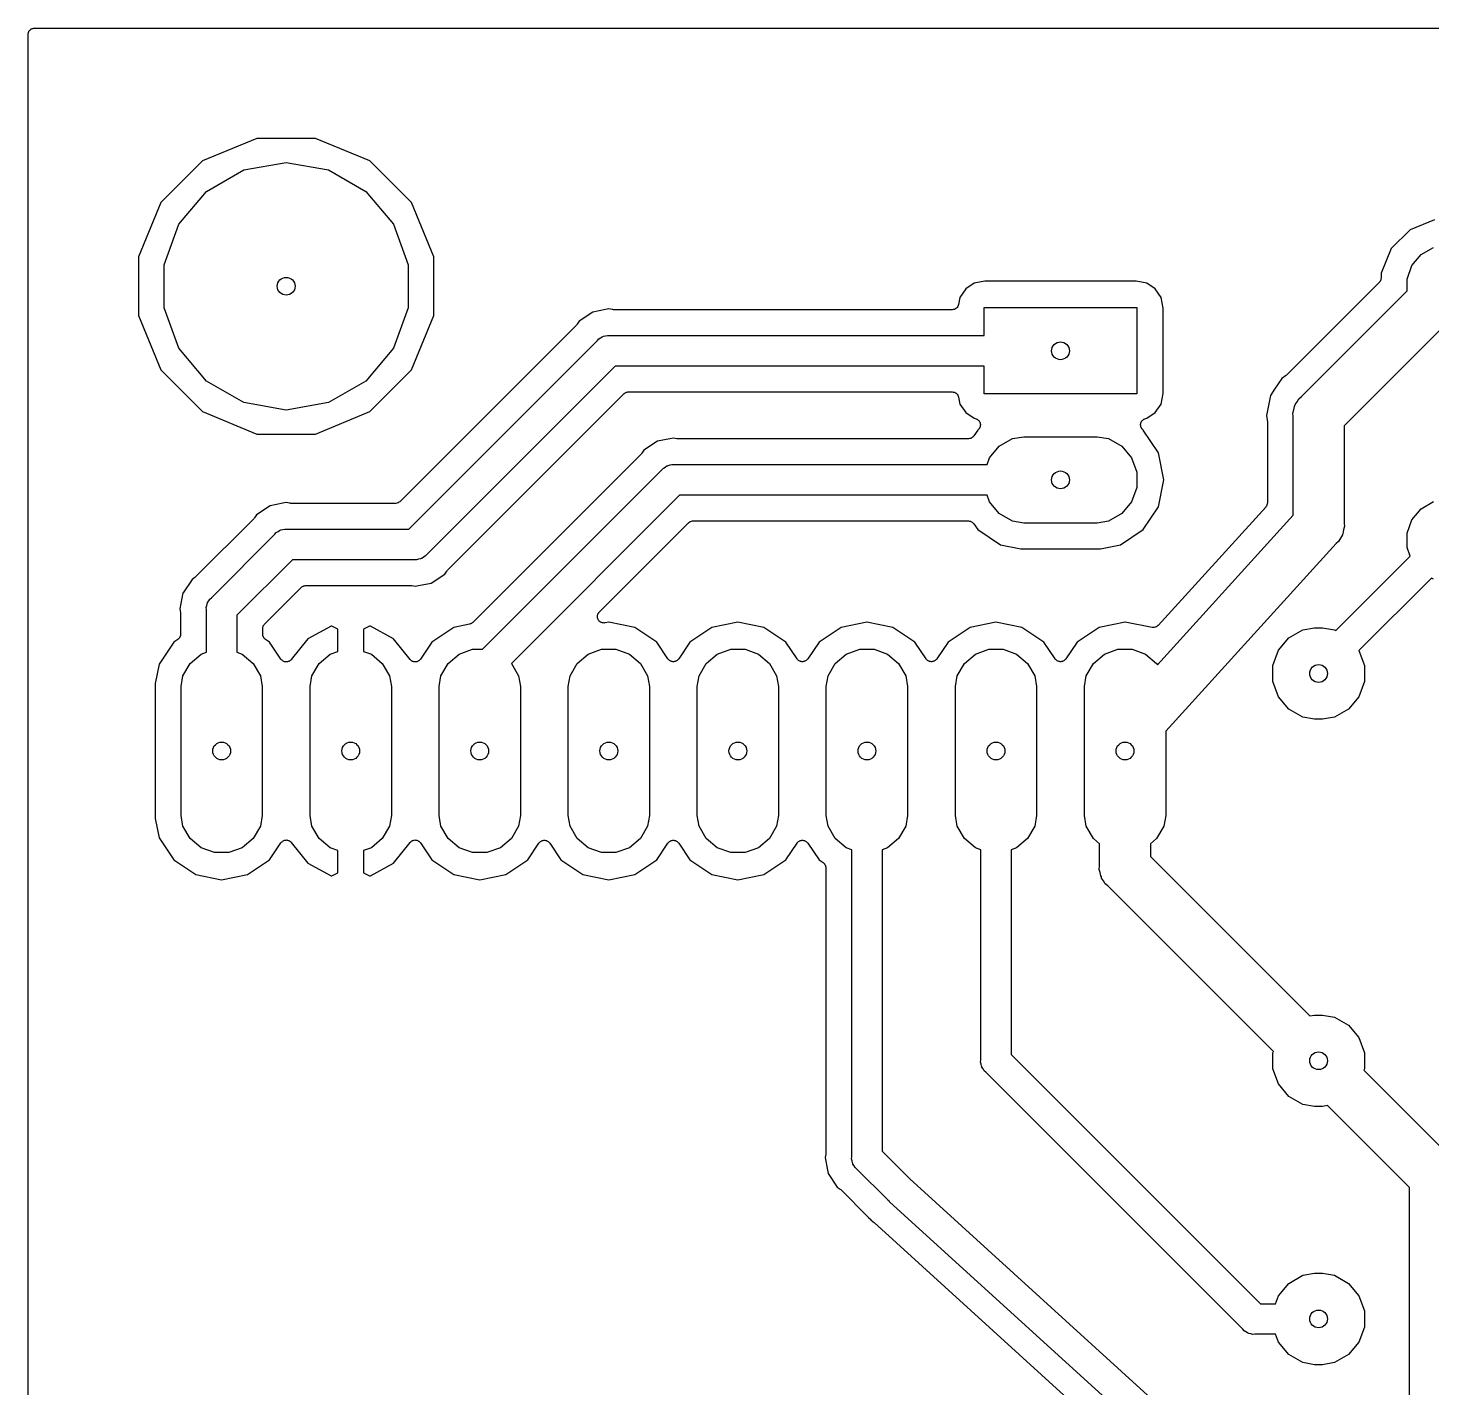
# Model space of a CAD drawing. Extents: x 99.1 to 195.6, y -78.7 to -33.
# Drawn here: x 99.06 to 126.69, y -59.78 to -33.02 of the extents above; entities that cross this region are included whole.
import ezdxf

# ---------------------------------------------------------------- set-up
doc = ezdxf.new("R2010")
doc.units = 0
doc.header["$MEASUREMENT"] = 0
doc.layers.add('BLACK', color=7, linetype='CONTINUOUS')

msp = doc.modelspace()

# ---------------------------------------------------------------- linework, layer by layer
at = {"layer": 'BLACK', "linetype": 'CONTINUOUS'}
for p, q in [((99.06, -33.147), (99.0619, -33.1361)), ((99.06, -78.613), (99.06, -33.147)), ((99.0619, -33.1249), (99.0657, -33.1145)), ((99.0619, -33.1361), (99.0619, -33.1249)), ((99.0657, -33.1145), (99.0677, -33.1036)), ((99.0677, -33.1036), (99.0732, -33.0939)), ((99.0732, -33.0939), (99.077, -33.0835)), ((99.077, -33.0835), (99.0842, -33.075)), ((99.0842, -33.075), (99.0897, -33.0654)), ((99.0897, -33.0654), (99.0982, -33.0582)), ((99.0982, -33.0582), (99.1054, -33.0497)), ((99.1054, -33.0497), (99.115, -33.0442)), ((99.115, -33.0442), (99.1235, -33.037)), ((99.1235, -33.037), (99.1339, -33.0332)), ((99.1339, -33.0332), (99.1436, -33.0277)), ((99.1436, -33.0277), (99.1545, -33.0257)), ((99.1545, -33.0257), (99.1649, -33.0219)), ((99.1649, -33.0219), (99.1761, -33.0219)), ((99.1761, -33.0219), (99.187, -33.02)), ((99.187, -33.02), (195.453, -33.02)), ((103.562, -35.192), (102.493, -35.6347)), ((104.718, -35.192), (103.562, -35.192)), ((105.787, -35.6347), (104.718, -35.192)), ((102.493, -35.6347), (101.675, -36.4528)), ((106.605, -36.4528), (105.787, -35.6347)), ((102.574, -36.2331), (103.306, -35.8099)), ((103.306, -35.8099), (104.14, -35.663)), ((104.14, -35.663), (104.974, -35.8099)), ((104.974, -35.8099), (105.706, -36.2331)), ((101.675, -36.4528), (101.232, -37.5216)), ((102.029, -36.8815), (102.574, -36.2331)), ((105.706, -36.2331), (106.251, -36.8815)), ((107.048, -37.5216), (106.605, -36.4528)), ((101.74, -37.6768), (102.029, -36.8815)), ((106.251, -36.8815), (106.54, -37.6768)), ((126.259, -36.9911), (125.891, -37.3591)), ((126.74, -36.792), (126.259, -36.9911)), ((101.232, -37.5216), (101.232, -38.6784)), ((107.048, -38.6784), (107.048, -37.5216)), ((125.891, -37.3591), (125.692, -37.8398)), ((126.296, -37.6938), (126.478, -37.4777)), ((126.478, -37.4777), (126.722, -37.3366)), ((101.74, -38.5232), (101.74, -37.6768)), ((106.54, -37.6768), (106.54, -38.5232)), ((125.692, -37.8398), (125.692, -37.9299)), ((126.2, -37.9589), (126.296, -37.6938)), ((117.682, -38.0415), (117.514, -38.1538)), ((117.893, -37.9996), (117.682, -38.0415)), ((120.867, -37.9996), (117.893, -37.9996)), ((121.078, -38.0415), (120.867, -37.9996)), ((121.246, -38.1538), (121.078, -38.0415)), ((125.655, -38.0197), (123.826, -39.8482)), ((125.658, -38.0151), (125.655, -38.0197)), ((125.662, -38.0115), (125.658, -38.0151)), ((125.671, -37.9971), (125.662, -38.0115)), ((125.68, -37.9835), (125.671, -37.9971)), ((125.682, -37.9781), (125.68, -37.9835)), ((125.684, -37.9733), (125.682, -37.9781)), ((125.687, -37.957), (125.684, -37.9733)), ((125.692, -37.9409), (125.687, -37.957)), ((125.692, -37.9299), (125.691, -37.9354)), ((125.691, -37.9354), (125.692, -37.9409)), ((126.2, -38.1929), (126.2, -37.9589)), ((117.401, -38.3218), (117.374, -38.4598)), ((117.514, -38.1538), (117.401, -38.3218)), ((121.359, -38.3218), (121.246, -38.1538)), ((121.4, -38.5325), (121.359, -38.3218)), ((124.122, -40.271), (126.2, -38.1929)), ((101.232, -38.6784), (101.675, -39.7472)), ((102.029, -39.3185), (101.74, -38.5232)), ((106.54, -38.5232), (106.251, -39.3185)), ((106.605, -39.7472), (107.048, -38.6784)), ((110.175, -38.6089), (109.907, -38.7875)), ((110.423, -38.5596), (110.175, -38.6089)), ((110.49, -38.5462), (110.423, -38.5596)), ((110.557, -38.5596), (110.49, -38.5462)), ((110.57, -38.5598), (110.557, -38.5596)), ((110.582, -38.562), (110.57, -38.5598)), ((117.249, -38.562), (110.582, -38.562)), ((117.27, -38.5584), (117.249, -38.562)), ((117.29, -38.5553), (117.27, -38.5584)), ((117.292, -38.5546), (117.29, -38.5553)), ((117.293, -38.5543), (117.292, -38.5546)), ((117.311, -38.544), (117.293, -38.5543)), ((117.329, -38.534), (117.311, -38.544)), ((117.33, -38.533), (117.329, -38.534)), ((117.331, -38.5323), (117.33, -38.533)), ((117.344, -38.5165), (117.331, -38.5323)), ((117.358, -38.5009), (117.344, -38.5165)), ((117.359, -38.4996), (117.358, -38.5009)), ((117.367, -38.4791), (117.359, -38.4985)), ((117.359, -38.4985), (117.359, -38.4996)), ((117.374, -38.4598), (117.367, -38.4791)), ((117.88, -39.07), (117.88, -38.52)), ((117.88, -38.52), (120.88, -38.52)), ((120.88, -38.52), (120.88, -40.22)), ((121.4, -40.2075), (121.4, -38.5325)), ((109.854, -38.8638), (106.383, -42.3348)), ((109.861, -38.8535), (109.854, -38.8638)), ((109.869, -38.8445), (109.861, -38.8535)), ((109.907, -38.7875), (109.869, -38.8445)), ((126.911, -38.8966), (124.96, -40.8471)), ((106.556, -42.88), (110.269, -39.1671)), ((110.269, -39.1671), (110.294, -39.1366)), ((110.294, -39.1366), (110.329, -39.1167)), ((110.329, -39.1167), (110.361, -39.0939)), ((110.361, -39.0939), (110.374, -39.0904)), ((110.374, -39.0904), (110.386, -39.0837)), ((110.386, -39.0837), (110.425, -39.0768)), ((110.425, -39.0768), (110.463, -39.0665)), ((110.463, -39.0665), (110.503, -39.07)), ((110.503, -39.07), (117.88, -39.07)), ((102.574, -39.9669), (102.029, -39.3185)), ((106.251, -39.3185), (105.706, -39.9669)), ((101.675, -39.7472), (102.493, -40.5653)), ((105.787, -40.5653), (106.605, -39.7472)), ((110.614, -39.67), (106.901, -43.3829)), ((117.88, -39.67), (110.614, -39.67)), ((117.88, -40.22), (117.88, -39.67)), ((103.306, -40.3901), (102.574, -39.9669)), ((105.706, -39.9669), (104.974, -40.3901)), ((123.733, -39.9133), (123.592, -40.1245)), ((123.807, -39.864), (123.733, -39.9133)), ((123.816, -39.8554), (123.807, -39.864)), ((123.826, -39.8482), (123.816, -39.8554)), ((107.316, -43.6862), (110.787, -40.2152)), ((110.787, -40.2152), (110.792, -40.212)), ((110.792, -40.212), (110.796, -40.2077)), ((110.796, -40.2077), (110.81, -40.1994)), ((110.81, -40.1994), (110.824, -40.1899)), ((110.824, -40.1899), (110.829, -40.1885)), ((110.829, -40.1885), (110.834, -40.1857)), ((110.834, -40.1857), (110.85, -40.1828)), ((110.85, -40.1828), (110.866, -40.1785)), ((110.866, -40.1785), (110.872, -40.179)), ((110.872, -40.179), (110.877, -40.178)), ((110.877, -40.178), (117.249, -40.178)), ((117.249, -40.178), (117.27, -40.1816)), ((117.27, -40.1816), (117.29, -40.1847)), ((117.29, -40.1847), (117.292, -40.1854)), ((117.292, -40.1854), (117.293, -40.1857)), ((117.293, -40.1857), (117.311, -40.196)), ((117.311, -40.196), (117.329, -40.206)), ((117.329, -40.206), (117.33, -40.207)), ((117.33, -40.207), (117.331, -40.2077)), ((117.331, -40.2077), (117.344, -40.2235)), ((117.344, -40.2235), (117.358, -40.2391)), ((117.358, -40.2391), (117.359, -40.2404)), ((117.359, -40.2404), (117.359, -40.2415)), ((117.359, -40.2415), (117.367, -40.2609)), ((117.367, -40.2609), (117.374, -40.2802)), ((117.374, -40.2802), (117.401, -40.4182)), ((120.88, -40.22), (117.88, -40.22)), ((121.359, -40.4182), (121.4, -40.2075)), ((123.51, -40.2467), (123.432, -40.64)), ((123.592, -40.1245), (123.51, -40.2467)), ((123.592, -40.1245), (123.592, -40.1245)), ((124.038, -40.3711), (124.071, -40.3136)), ((124.071, -40.3136), (124.122, -40.271)), ((102.493, -40.5653), (103.562, -41.008)), ((104.14, -40.537), (103.306, -40.3901)), ((104.974, -40.3901), (104.14, -40.537)), ((104.718, -41.008), (105.787, -40.5653)), ((117.401, -40.4182), (117.514, -40.5862)), ((117.514, -40.5862), (117.682, -40.6985)), ((121.078, -40.6985), (121.246, -40.5862)), ((121.246, -40.5862), (121.359, -40.4182)), ((123.954, -40.5957), (123.971, -40.5317)), ((123.96, -40.6618), (123.954, -40.5957)), ((123.971, -40.5317), (123.983, -40.4664)), ((123.983, -40.4664), (123.994, -40.447)), ((123.994, -40.447), (124, -40.4254)), ((124, -40.4254), (124.038, -40.3711)), ((117.682, -40.6985), (117.702, -40.7026)), ((117.702, -40.7026), (117.718, -40.7086)), ((117.718, -40.7086), (117.734, -40.7133)), ((117.734, -40.7133), (117.738, -40.7166)), ((117.738, -40.7166), (117.744, -40.7186)), ((117.744, -40.7186), (117.756, -40.7296)), ((117.756, -40.7296), (117.769, -40.7394)), ((117.769, -40.7394), (117.772, -40.744)), ((117.772, -40.744), (117.777, -40.7477)), ((117.777, -40.7477), (117.785, -40.7622)), ((117.787, -40.8874), (117.78, -40.9023)), ((117.785, -40.7622), (117.794, -40.776)), ((117.796, -40.8732), (117.787, -40.8874)), ((117.794, -40.776), (117.795, -40.7815)), ((117.795, -40.7815), (117.798, -40.7864)), ((117.797, -40.8677), (117.796, -40.8732)), ((117.8, -40.8627), (117.797, -40.8677)), ((117.798, -40.7864), (117.8, -40.8028)), ((117.8, -40.8028), (117.804, -40.8189)), ((117.801, -40.8462), (117.8, -40.8627)), ((117.805, -40.83), (117.801, -40.8462)), ((117.804, -40.8189), (117.804, -40.8244)), ((117.804, -40.8244), (117.805, -40.83)), ((120.955, -40.83), (120.956, -40.8244)), ((120.959, -40.8462), (120.955, -40.83)), ((120.956, -40.8189), (120.96, -40.8028)), ((120.956, -40.8244), (120.956, -40.8189)), ((120.96, -40.8627), (120.959, -40.8462)), ((120.96, -40.8028), (120.962, -40.7864)), ((120.963, -40.8677), (120.96, -40.8627)), ((120.962, -40.7864), (120.965, -40.7815)), ((120.964, -40.8732), (120.963, -40.8677)), ((120.973, -40.8874), (120.964, -40.8732)), ((120.965, -40.7815), (120.966, -40.776)), ((120.966, -40.776), (120.975, -40.7622)), ((120.98, -40.9023), (120.973, -40.8874)), ((120.975, -40.7622), (120.983, -40.7477)), ((120.983, -40.7477), (120.988, -40.744)), ((120.988, -40.744), (120.991, -40.7394)), ((120.991, -40.7394), (121.004, -40.7296)), ((121.004, -40.7296), (121.016, -40.7186)), ((121.016, -40.7186), (121.022, -40.7166)), ((121.022, -40.7166), (121.026, -40.7133)), ((121.026, -40.7133), (121.042, -40.7086)), ((121.042, -40.7086), (121.058, -40.7026)), ((121.058, -40.7026), (121.078, -40.6985)), ((123.432, -40.64), (123.45, -40.727)), ((123.45, -40.727), (123.45, -40.7395)), ((123.45, -40.7395), (123.452, -40.7518)), ((123.452, -40.7518), (123.452, -42.3602)), ((123.96, -42.6057), (123.96, -40.6618)), ((124.96, -40.8471), (124.96, -42.7652)), ((103.562, -41.008), (104.718, -41.008)), ((111.445, -41.1489), (111.177, -41.3275)), ((111.693, -41.0996), (111.445, -41.1489)), ((111.76, -41.0862), (111.693, -41.0996)), ((111.827, -41.0996), (111.76, -41.0862)), ((111.84, -41.0998), (111.827, -41.0996)), ((111.852, -41.102), (111.84, -41.0998)), ((117.569, -41.102), (111.852, -41.102)), ((117.586, -41.0989), (117.569, -41.102)), ((117.604, -41.0969), (117.586, -41.0989)), ((117.608, -41.0951), (117.604, -41.0969)), ((117.612, -41.0943), (117.608, -41.0951)), ((117.628, -41.0854), (117.612, -41.0943)), ((117.644, -41.0774), (117.628, -41.0854)), ((117.647, -41.0744), (117.644, -41.0774)), ((117.65, -41.0723), (117.647, -41.0744)), ((117.662, -41.0585), (117.65, -41.0723)), ((117.674, -41.0456), (117.662, -41.0585)), ((117.752, -40.9287), (117.674, -41.0456)), ((117.76, -40.9213), (117.752, -40.9287)), ((117.773, -40.9109), (117.76, -40.9213)), ((117.776, -40.9061), (117.773, -40.9109)), ((117.78, -40.9023), (117.776, -40.9061)), ((118.175, -41.2488), (118.435, -41.0989)), ((118.435, -41.0989), (118.656, -41.06)), ((118.656, -41.06), (120.104, -41.06)), ((120.104, -41.06), (120.325, -41.0989)), ((120.325, -41.0989), (120.585, -41.2488)), ((120.984, -40.9061), (120.98, -40.9023)), ((120.987, -40.9109), (120.984, -40.9061)), ((121, -40.9213), (120.987, -40.9109)), ((121.008, -40.9287), (121, -40.9213)), ((121.309, -41.3801), (121.008, -40.9287)), ((111.124, -41.4038), (107.811, -44.7162)), ((111.131, -41.3935), (111.124, -41.4038)), ((111.139, -41.3845), (111.131, -41.3935)), ((111.177, -41.3275), (111.139, -41.3845)), ((117.983, -41.4784), (118.175, -41.2488)), ((120.585, -41.2488), (120.777, -41.4784)), ((121.415, -41.91), (121.309, -41.3801)), ((108.002, -45.244), (111.539, -41.7071)), ((111.539, -41.7071), (111.564, -41.6766)), ((111.564, -41.6766), (111.599, -41.6567)), ((111.599, -41.6567), (111.631, -41.6339)), ((111.631, -41.6339), (111.644, -41.6304)), ((111.644, -41.6304), (111.656, -41.6237)), ((111.656, -41.6237), (111.695, -41.6168)), ((111.695, -41.6168), (111.733, -41.6065)), ((111.733, -41.6065), (111.773, -41.61)), ((111.773, -41.61), (117.935, -41.61)), ((117.935, -41.61), (117.983, -41.4784)), ((120.777, -41.4784), (120.88, -41.7601)), ((120.88, -41.7601), (120.88, -42.0599)), ((121.309, -42.4399), (121.415, -41.91)), ((111.884, -42.21), (108.572, -45.5219)), ((117.935, -42.21), (111.884, -42.21)), ((117.983, -42.3416), (117.935, -42.21)), ((120.88, -42.0599), (120.777, -42.3416)), ((103.825, -42.4189), (103.557, -42.5975)), ((104.073, -42.3696), (103.825, -42.4189)), ((104.14, -42.3562), (104.073, -42.3696)), ((104.073, -42.3696), (104.073, -42.3696)), ((104.207, -42.3696), (104.14, -42.3562)), ((104.22, -42.3698), (104.207, -42.3696)), ((104.232, -42.372), (104.22, -42.3698)), ((106.293, -42.372), (104.232, -42.372)), ((106.298, -42.371), (106.293, -42.372)), ((106.304, -42.3715), (106.298, -42.371)), ((106.32, -42.3672), (106.304, -42.3715)), ((106.336, -42.3643), (106.32, -42.3672)), ((106.341, -42.3615), (106.336, -42.3643)), ((106.346, -42.3601), (106.341, -42.3615)), ((106.36, -42.3506), (106.346, -42.3601)), ((106.374, -42.3423), (106.36, -42.3506)), ((106.378, -42.338), (106.374, -42.3423)), ((106.383, -42.3348), (106.378, -42.338)), ((118.175, -42.5712), (117.983, -42.3416)), ((120.777, -42.3416), (120.585, -42.5712)), ((121.009, -42.8891), (121.309, -42.4399)), ((123.419, -42.4456), (121.3, -44.7769)), ((123.42, -42.4435), (123.419, -42.4456)), ((123.422, -42.4418), (123.42, -42.4435)), ((123.432, -42.4249), (123.422, -42.4418)), ((123.443, -42.4083), (123.432, -42.4249)), ((123.444, -42.4036), (123.443, -42.4058)), ((123.443, -42.4058), (123.443, -42.4083)), ((123.448, -42.3844), (123.444, -42.4036)), ((123.452, -42.3652), (123.448, -42.3844)), ((123.452, -42.3602), (123.452, -42.3627)), ((123.452, -42.3627), (123.452, -42.3652)), ((126.296, -42.6938), (126.478, -42.4777)), ((126.478, -42.4777), (126.722, -42.3366)), ((103.504, -42.6738), (102.364, -43.8135)), ((103.511, -42.6635), (103.504, -42.6738)), ((103.519, -42.6545), (103.511, -42.6635)), ((103.557, -42.5975), (103.519, -42.6545)), ((110.302, -44.5106), (112.057, -42.7552)), ((112.057, -42.7552), (112.062, -42.752)), ((112.062, -42.752), (112.066, -42.7477)), ((112.066, -42.7477), (112.08, -42.7394)), ((112.08, -42.7394), (112.094, -42.7299)), ((112.094, -42.7299), (112.099, -42.7285)), ((112.099, -42.7285), (112.104, -42.7257)), ((112.104, -42.7257), (112.12, -42.7228)), ((112.12, -42.7228), (112.136, -42.7185)), ((112.136, -42.7185), (112.142, -42.719)), ((112.142, -42.719), (112.147, -42.718)), ((112.147, -42.718), (117.569, -42.718)), ((117.569, -42.718), (117.586, -42.7211)), ((117.586, -42.7211), (117.604, -42.7231)), ((117.604, -42.7231), (117.608, -42.7249)), ((117.608, -42.7249), (117.612, -42.7257)), ((117.612, -42.7257), (117.628, -42.7346)), ((117.628, -42.7346), (117.644, -42.7426)), ((117.644, -42.7426), (117.647, -42.7456)), ((117.647, -42.7456), (117.65, -42.7477)), ((117.65, -42.7477), (117.662, -42.7615)), ((117.662, -42.7615), (117.674, -42.7744)), ((117.674, -42.7744), (117.751, -42.8891)), ((118.435, -42.7211), (118.175, -42.5712)), ((118.656, -42.76), (118.435, -42.7211)), ((120.104, -42.76), (118.656, -42.76)), ((120.325, -42.7211), (120.104, -42.76)), ((120.585, -42.5712), (120.325, -42.7211)), ((121.287, -45.5465), (123.96, -42.6057)), ((124.967, -42.8191), (124.951, -42.8956)), ((124.96, -42.7652), (124.967, -42.8191)), ((126.2, -42.9589), (126.296, -42.6938)), ((102.667, -44.2286), (103.919, -42.9771)), ((103.919, -42.9771), (103.944, -42.9466)), ((103.944, -42.9466), (103.979, -42.9267)), ((103.979, -42.9267), (104.011, -42.9039)), ((104.011, -42.9039), (104.024, -42.9004)), ((104.024, -42.9004), (104.036, -42.8937)), ((104.036, -42.8937), (104.075, -42.8868)), ((104.075, -42.8868), (104.113, -42.8765)), ((104.113, -42.8765), (104.153, -42.88)), ((104.153, -42.88), (106.556, -42.88)), ((117.751, -42.8891), (118.2, -43.1892)), ((120.56, -43.1892), (121.009, -42.8891)), ((124.888, -43.0576), (124.849, -43.1254)), ((124.93, -42.9914), (124.888, -43.0576)), ((124.932, -42.9815), (124.93, -42.9914)), ((124.937, -42.9726), (124.932, -42.9815)), ((124.951, -42.8956), (124.937, -42.9726)), ((126.2, -43.2411), (126.2, -42.9589)), ((118.2, -43.1892), (118.596, -43.268)), ((118.596, -43.268), (120.164, -43.268)), ((120.164, -43.268), (120.56, -43.1892)), ((124.807, -43.1603), (121.45, -46.8533)), ((124.849, -43.1254), (124.807, -43.1603)), ((126.263, -43.4131), (126.2, -43.2411)), ((104.264, -43.48), (103.17, -44.5743)), ((106.667, -43.48), (104.264, -43.48)), ((106.707, -43.4835), (106.667, -43.48)), ((106.745, -43.4732), (106.707, -43.4835)), ((106.784, -43.4663), (106.745, -43.4732)), ((106.796, -43.4596), (106.784, -43.4663)), ((106.809, -43.4561), (106.796, -43.4596)), ((106.841, -43.4333), (106.809, -43.4561)), ((106.876, -43.4134), (106.841, -43.4333)), ((106.901, -43.3829), (106.876, -43.4134)), ((124.799, -44.8766), (126.263, -43.4131)), ((102.287, -43.8675), (102.111, -44.1313)), ((102.345, -43.8293), (102.287, -43.8675)), ((102.354, -43.8207), (102.345, -43.8293)), ((102.364, -43.8135), (102.354, -43.8207)), ((106.995, -43.9411), (107.263, -43.7625)), ((107.263, -43.7625), (107.301, -43.7055)), ((107.301, -43.7055), (107.309, -43.6965)), ((107.309, -43.6965), (107.316, -43.6862)), ((126.683, -43.8409), (125.254, -45.2702)), ((126.722, -43.8634), (126.683, -43.8409)), ((102.109, -44.1347), (102.046, -44.45)), ((102.111, -44.1313), (102.109, -44.1347)), ((102.111, -44.1313), (102.111, -44.1313)), ((103.715, -44.7475), (104.437, -44.0252)), ((104.437, -44.0252), (104.442, -44.022)), ((104.442, -44.022), (104.446, -44.0177)), ((104.446, -44.0177), (104.46, -44.0094)), ((104.46, -44.0094), (104.474, -43.9999)), ((104.474, -43.9999), (104.479, -43.9985)), ((104.479, -43.9985), (104.484, -43.9957)), ((104.484, -43.9957), (104.5, -43.9928)), ((104.5, -43.9928), (104.516, -43.9885)), ((104.516, -43.9885), (104.522, -43.989)), ((104.522, -43.989), (104.527, -43.988)), ((104.527, -43.988), (106.588, -43.988)), ((106.588, -43.988), (106.6, -43.9902)), ((106.6, -43.9902), (106.613, -43.9904)), ((106.613, -43.9904), (106.68, -44.0038)), ((106.68, -44.0038), (106.747, -43.9904)), ((106.747, -43.9904), (106.995, -43.9411)), ((102.046, -44.45), (102.06, -44.5173)), ((102.567, -44.4234), (102.577, -44.385)), ((102.57, -44.4631), (102.567, -44.4234)), ((102.57, -45.3018), (102.57, -44.4631)), ((102.577, -44.385), (102.584, -44.3458)), ((102.584, -44.3458), (102.59, -44.3342)), ((102.59, -44.3342), (102.594, -44.3213)), ((102.594, -44.3213), (102.617, -44.2887)), ((102.617, -44.2887), (102.637, -44.2542)), ((102.637, -44.2542), (102.667, -44.2286)), ((102.06, -44.5173), (102.06, -44.5298)), ((102.06, -44.5298), (102.062, -44.5421)), ((102.062, -44.5421), (102.062, -44.9429)), ((103.17, -44.5743), (103.17, -45.3018)), ((103.699, -44.77), (103.708, -44.7557)), ((103.708, -44.7557), (103.712, -44.7521)), ((103.712, -44.7521), (103.715, -44.7475)), ((107.746, -44.7509), (107.44, -44.8119)), ((107.76, -44.7454), (107.746, -44.7509)), ((107.775, -44.7415), (107.76, -44.7454)), ((107.781, -44.7375), (107.775, -44.7415)), ((107.787, -44.7349), (107.781, -44.7375)), ((107.799, -44.7249), (107.787, -44.7349)), ((107.811, -44.7162), (107.799, -44.7249)), ((110.265, -44.5893), (110.269, -44.5746)), ((110.266, -44.5963), (110.265, -44.5893)), ((110.265, -44.6032), (110.266, -44.5963)), ((110.268, -44.6181), (110.265, -44.6032)), ((110.269, -44.6333), (110.268, -44.6181)), ((110.269, -44.5746), (110.272, -44.5596)), ((110.272, -44.6396), (110.269, -44.6333)), ((110.272, -44.5596), (110.275, -44.5535)), ((110.274, -44.6464), (110.272, -44.6396)), ((110.281, -44.6595), (110.274, -44.6464)), ((110.275, -44.5535), (110.277, -44.5467)), ((110.277, -44.5467), (110.286, -44.5343)), ((110.288, -44.6732), (110.281, -44.6595)), ((110.286, -44.5343), (110.293, -44.5209)), ((110.293, -44.6782), (110.288, -44.6732)), ((110.293, -44.5209), (110.298, -44.5163)), ((110.296, -44.6841), (110.293, -44.6782)), ((110.308, -44.6937), (110.296, -44.6841)), ((110.298, -44.5163), (110.302, -44.5106)), ((110.319, -44.7044), (110.308, -44.6937)), ((110.325, -44.7074), (110.319, -44.7044)), ((110.331, -44.7117), (110.325, -44.7074)), ((110.345, -44.7166), (110.331, -44.7117)), ((110.359, -44.7231), (110.345, -44.7166)), ((110.366, -44.7237), (110.359, -44.7231)), ((110.373, -44.7259), (110.366, -44.7237)), ((110.388, -44.7256), (110.373, -44.7259)), ((110.403, -44.7269), (110.388, -44.7256)), ((110.41, -44.7251), (110.403, -44.7269)), ((110.417, -44.725), (110.41, -44.7251)), ((110.49, -44.7104), (110.417, -44.725)), ((111, -44.8119), (110.49, -44.7104)), ((113.03, -44.7104), (112.52, -44.8119)), ((113.54, -44.8119), (113.03, -44.7104)), ((115.57, -44.7104), (115.06, -44.8119)), ((116.08, -44.8119), (115.57, -44.7104)), ((118.11, -44.7104), (117.6, -44.8119)), ((118.62, -44.8119), (118.11, -44.7104)), ((120.65, -44.7104), (120.14, -44.8119)), ((121.181, -44.816), (120.65, -44.7104)), ((102.019, -45.0361), (102.006, -45.0485)), ((102.032, -45.0245), (102.019, -45.0361)), ((102.034, -45.0209), (102.032, -45.0245)), ((102.037, -45.018), (102.034, -45.0209)), ((102.045, -45.0019), (102.037, -45.018)), ((102.054, -44.9863), (102.045, -45.0019)), ((102.055, -44.9822), (102.054, -44.9863)), ((102.057, -44.9784), (102.055, -44.9822)), ((102.059, -44.9606), (102.057, -44.9784)), ((102.062, -44.9429), (102.059, -44.9606)), ((103.678, -44.8262), (103.683, -44.8102)), ((103.679, -44.8318), (103.678, -44.8262)), ((103.678, -44.8373), (103.679, -44.8318)), ((103.678, -44.9429), (103.678, -44.8373)), ((103.681, -44.9606), (103.678, -44.9429)), ((103.683, -44.9784), (103.681, -44.9606)), ((103.683, -44.8102), (103.686, -44.7939)), ((103.685, -44.9822), (103.683, -44.9784)), ((103.686, -44.9863), (103.685, -44.9822)), ((103.686, -44.7939), (103.688, -44.789)), ((103.695, -45.0019), (103.686, -44.9863)), ((103.688, -44.789), (103.69, -44.7836)), ((103.69, -44.7836), (103.699, -44.77)), ((103.703, -45.018), (103.695, -45.0019)), ((103.706, -45.0209), (103.703, -45.018)), ((103.708, -45.0245), (103.706, -45.0209)), ((103.721, -45.0361), (103.708, -45.0245)), ((103.734, -45.0485), (103.721, -45.0361)), ((105.023, -44.79), (104.568, -45.0388)), ((105.041, -44.7861), (105.023, -44.79)), ((105.156, -44.8492), (105.041, -44.7861)), ((105.156, -45.2851), (105.156, -44.8492)), ((105.779, -44.7861), (105.664, -44.8492)), ((105.664, -44.8492), (105.664, -45.2851)), ((105.797, -44.79), (105.779, -44.7861)), ((106.252, -45.0388), (105.797, -44.79)), ((107.44, -44.8119), (107.007, -45.101)), ((111.433, -45.101), (111, -44.8119)), ((112.52, -44.8119), (112.087, -45.101)), ((113.973, -45.101), (113.54, -44.8119)), ((115.06, -44.8119), (114.627, -45.101)), ((116.513, -45.101), (116.08, -44.8119)), ((117.6, -44.8119), (117.167, -45.101)), ((119.053, -45.101), (118.62, -44.8119)), ((120.14, -44.8119), (119.707, -45.101)), ((121.202, -44.8164), (121.181, -44.816)), ((121.223, -44.8173), (121.202, -44.8164)), ((121.224, -44.8169), (121.223, -44.8173)), ((121.225, -44.8169), (121.224, -44.8169)), ((121.245, -44.8102), (121.225, -44.8169)), ((121.265, -44.8038), (121.245, -44.8102)), ((121.266, -44.8031), (121.265, -44.8038)), ((121.267, -44.8028), (121.266, -44.8031)), ((121.283, -44.7896), (121.267, -44.8028)), ((121.3, -44.7769), (121.283, -44.7896)), ((123.669, -45.2631), (123.873, -45.0199)), ((123.873, -45.0199), (124.147, -44.8612)), ((124.147, -44.8612), (124.381, -44.82)), ((124.381, -44.82), (124.539, -44.82)), ((124.539, -44.82), (124.773, -44.8612)), ((124.773, -44.8612), (124.799, -44.8766)), ((101.927, -45.101), (101.638, -45.5336)), ((102.006, -45.0485), (101.927, -45.101)), ((102.464, -45.3405), (102.57, -45.3018)), ((103.17, -45.3018), (103.276, -45.3405)), ((103.813, -45.101), (103.734, -45.0485)), ((104.037, -45.4361), (103.813, -45.101)), ((104.568, -45.0388), (104.241, -45.4451)), ((105.004, -45.3405), (105.156, -45.2851)), ((105.664, -45.2851), (105.816, -45.3405)), ((106.579, -45.4451), (106.252, -45.0388)), ((107.007, -45.101), (106.783, -45.4361)), ((107.544, -45.3405), (107.809, -45.244)), ((107.809, -45.244), (108.002, -45.244)), ((110.084, -45.3405), (110.349, -45.244)), ((110.349, -45.244), (110.631, -45.244)), ((110.631, -45.244), (110.896, -45.3405)), ((111.654, -45.4323), (111.433, -45.101)), ((112.087, -45.101), (111.866, -45.4323)), ((112.624, -45.3405), (112.889, -45.244)), ((112.889, -45.244), (113.171, -45.244)), ((113.171, -45.244), (113.436, -45.3405)), ((114.194, -45.4323), (113.973, -45.101)), ((114.627, -45.101), (114.406, -45.4323)), ((115.164, -45.3405), (115.429, -45.244)), ((115.429, -45.244), (115.711, -45.244)), ((115.711, -45.244), (115.976, -45.3405)), ((116.734, -45.4323), (116.513, -45.101)), ((117.167, -45.101), (116.946, -45.4323)), ((117.704, -45.3405), (117.969, -45.244)), ((117.969, -45.244), (118.251, -45.244)), ((118.251, -45.244), (118.516, -45.3405)), ((119.274, -45.4323), (119.053, -45.101)), ((119.707, -45.101), (119.486, -45.4323)), ((120.244, -45.3405), (120.509, -45.244)), ((120.509, -45.244), (120.791, -45.244)), ((120.791, -45.244), (121.056, -45.3405)), ((123.56, -45.5613), (123.669, -45.2631)), ((125.254, -45.2702), (125.36, -45.5613)), ((101.638, -45.5336), (101.562, -45.9152)), ((102.107, -45.7662), (102.248, -45.5218)), ((102.248, -45.5218), (102.464, -45.3405)), ((103.276, -45.3405), (103.492, -45.5218)), ((103.492, -45.5218), (103.633, -45.7662)), ((104.043, -45.442), (104.037, -45.4361)), ((104.047, -45.4491), (104.043, -45.442)), ((104.058, -45.4579), (104.047, -45.4491)), ((104.067, -45.4679), (104.058, -45.4579)), ((104.075, -45.4716), (104.067, -45.4679)), ((104.081, -45.4768), (104.075, -45.4716)), ((104.094, -45.4813), (104.081, -45.4768)), ((104.107, -45.4874), (104.094, -45.4813)), ((104.115, -45.4883), (104.107, -45.4874)), ((104.123, -45.491), (104.115, -45.4883)), ((104.137, -45.4907), (104.123, -45.491)), ((104.151, -45.4922), (104.137, -45.4907)), ((104.159, -45.4903), (104.151, -45.4922)), ((104.167, -45.4901), (104.159, -45.4903)), ((104.18, -45.4851), (104.167, -45.4901)), ((104.194, -45.4817), (104.18, -45.4851)), ((104.201, -45.4771), (104.194, -45.4817)), ((104.208, -45.4741), (104.201, -45.4771)), ((104.219, -45.465), (104.208, -45.4741)), ((104.23, -45.4572), (104.219, -45.465)), ((104.235, -45.4506), (104.23, -45.4572)), ((104.241, -45.4451), (104.235, -45.4506)), ((104.647, -45.7662), (104.788, -45.5218)), ((104.788, -45.5218), (105.004, -45.3405)), ((105.816, -45.3405), (106.032, -45.5218)), ((106.032, -45.5218), (106.173, -45.7662)), ((106.585, -45.4506), (106.579, -45.4451)), ((106.59, -45.4572), (106.585, -45.4506)), ((106.601, -45.465), (106.59, -45.4572)), ((106.612, -45.4741), (106.601, -45.465)), ((106.619, -45.4771), (106.612, -45.4741)), ((106.626, -45.4817), (106.619, -45.4771)), ((106.64, -45.4851), (106.626, -45.4817)), ((106.653, -45.4901), (106.64, -45.4851)), ((106.661, -45.4903), (106.653, -45.4901)), ((106.669, -45.4922), (106.661, -45.4903)), ((106.683, -45.4907), (106.669, -45.4922)), ((106.697, -45.491), (106.683, -45.4907)), ((106.705, -45.4883), (106.697, -45.491)), ((106.713, -45.4874), (106.705, -45.4883)), ((106.726, -45.4813), (106.713, -45.4874)), ((106.739, -45.4768), (106.726, -45.4813)), ((106.745, -45.4716), (106.739, -45.4768)), ((106.753, -45.4679), (106.745, -45.4716)), ((106.762, -45.4579), (106.753, -45.4679)), ((106.773, -45.4491), (106.762, -45.4579)), ((106.777, -45.442), (106.773, -45.4491)), ((106.783, -45.4361), (106.777, -45.442)), ((107.187, -45.7662), (107.328, -45.5218)), ((107.328, -45.5218), (107.544, -45.3405)), ((108.572, -45.5219), (108.713, -45.7662)), ((109.727, -45.7662), (109.868, -45.5218)), ((109.868, -45.5218), (110.084, -45.3405)), ((110.896, -45.3405), (111.112, -45.5218)), ((111.112, -45.5218), (111.253, -45.7662)), ((111.664, -45.4423), (111.654, -45.4323)), ((111.672, -45.4535), (111.664, -45.4423)), ((111.679, -45.4581), (111.672, -45.4535)), ((111.685, -45.4642), (111.679, -45.4581)), ((111.697, -45.4703), (111.685, -45.4642)), ((111.709, -45.478), (111.697, -45.4703)), ((111.717, -45.48), (111.709, -45.478)), ((111.724, -45.4837), (111.717, -45.48)), ((111.738, -45.4852), (111.724, -45.4837)), ((111.752, -45.4885), (111.738, -45.4852)), ((111.76, -45.4876), (111.752, -45.4885)), ((111.768, -45.4885), (111.76, -45.4876)), ((111.782, -45.4852), (111.768, -45.4885)), ((111.796, -45.4837), (111.782, -45.4852)), ((111.803, -45.48), (111.796, -45.4837)), ((111.811, -45.478), (111.803, -45.48)), ((111.823, -45.4703), (111.811, -45.478)), ((111.835, -45.4642), (111.823, -45.4703)), ((111.841, -45.4581), (111.835, -45.4642)), ((111.848, -45.4535), (111.841, -45.4581)), ((111.856, -45.4423), (111.848, -45.4535)), ((111.866, -45.4323), (111.856, -45.4423)), ((112.267, -45.7662), (112.408, -45.5218)), ((112.408, -45.5218), (112.624, -45.3405)), ((113.436, -45.3405), (113.652, -45.5218)), ((113.652, -45.5218), (113.793, -45.7662)), ((114.204, -45.4423), (114.194, -45.4323)), ((114.212, -45.4535), (114.204, -45.4423)), ((114.219, -45.4581), (114.212, -45.4535)), ((114.225, -45.4642), (114.219, -45.4581)), ((114.237, -45.4703), (114.225, -45.4642)), ((114.249, -45.478), (114.237, -45.4703)), ((114.257, -45.48), (114.249, -45.478)), ((114.264, -45.4837), (114.257, -45.48)), ((114.278, -45.4852), (114.264, -45.4837)), ((114.292, -45.4885), (114.278, -45.4852)), ((114.3, -45.4876), (114.292, -45.4885)), ((114.308, -45.4885), (114.3, -45.4876)), ((114.322, -45.4852), (114.308, -45.4885)), ((114.336, -45.4837), (114.322, -45.4852)), ((114.343, -45.48), (114.336, -45.4837)), ((114.351, -45.478), (114.343, -45.48)), ((114.363, -45.4703), (114.351, -45.478)), ((114.375, -45.4642), (114.363, -45.4703)), ((114.381, -45.4581), (114.375, -45.4642)), ((114.388, -45.4535), (114.381, -45.4581)), ((114.396, -45.4423), (114.388, -45.4535)), ((114.406, -45.4323), (114.396, -45.4423)), ((114.807, -45.7662), (114.948, -45.5218)), ((114.948, -45.5218), (115.164, -45.3405)), ((115.976, -45.3405), (116.192, -45.5218)), ((116.192, -45.5218), (116.333, -45.7662)), ((116.744, -45.4423), (116.734, -45.4323)), ((116.752, -45.4535), (116.744, -45.4423)), ((116.759, -45.4581), (116.752, -45.4535)), ((116.765, -45.4642), (116.759, -45.4581)), ((116.777, -45.4703), (116.765, -45.4642)), ((116.789, -45.478), (116.777, -45.4703)), ((116.797, -45.48), (116.789, -45.478)), ((116.804, -45.4837), (116.797, -45.48)), ((116.818, -45.4852), (116.804, -45.4837)), ((116.832, -45.4885), (116.818, -45.4852)), ((116.84, -45.4876), (116.832, -45.4885)), ((116.848, -45.4885), (116.84, -45.4876)), ((116.862, -45.4852), (116.848, -45.4885)), ((116.876, -45.4837), (116.862, -45.4852)), ((116.883, -45.48), (116.876, -45.4837)), ((116.891, -45.478), (116.883, -45.48)), ((116.903, -45.4703), (116.891, -45.478)), ((116.915, -45.4642), (116.903, -45.4703)), ((116.921, -45.4581), (116.915, -45.4642)), ((116.928, -45.4535), (116.921, -45.4581)), ((116.936, -45.4423), (116.928, -45.4535)), ((116.946, -45.4323), (116.936, -45.4423)), ((117.347, -45.7662), (117.488, -45.5218)), ((117.488, -45.5218), (117.704, -45.3405)), ((118.516, -45.3405), (118.732, -45.5218)), ((118.732, -45.5218), (118.873, -45.7662)), ((119.284, -45.4423), (119.274, -45.4323)), ((119.292, -45.4535), (119.284, -45.4423)), ((119.299, -45.4581), (119.292, -45.4535)), ((119.305, -45.4642), (119.299, -45.4581)), ((119.317, -45.4703), (119.305, -45.4642)), ((119.329, -45.478), (119.317, -45.4703)), ((119.337, -45.48), (119.329, -45.478)), ((119.344, -45.4837), (119.337, -45.48)), ((119.358, -45.4852), (119.344, -45.4837)), ((119.372, -45.4885), (119.358, -45.4852)), ((119.38, -45.4876), (119.372, -45.4885)), ((119.388, -45.4885), (119.38, -45.4876)), ((119.402, -45.4852), (119.388, -45.4885)), ((119.416, -45.4837), (119.402, -45.4852)), ((119.423, -45.48), (119.416, -45.4837)), ((119.431, -45.478), (119.423, -45.48)), ((119.443, -45.4703), (119.431, -45.478)), ((119.455, -45.4642), (119.443, -45.4703)), ((119.461, -45.4581), (119.455, -45.4642)), ((119.468, -45.4535), (119.461, -45.4581)), ((119.476, -45.4423), (119.468, -45.4535)), ((119.486, -45.4323), (119.476, -45.4423)), ((119.887, -45.7662), (120.028, -45.5218)), ((120.028, -45.5218), (120.244, -45.3405)), ((121.056, -45.3405), (121.272, -45.5218)), ((121.272, -45.5218), (121.287, -45.5465)), ((123.56, -45.8787), (123.56, -45.5613)), ((125.36, -45.5613), (125.36, -45.8787)), ((102.07, -45.974), (102.107, -45.7662)), ((103.633, -45.7662), (103.67, -45.974)), ((104.61, -45.974), (104.647, -45.7662)), ((106.173, -45.7662), (106.21, -45.974)), ((107.15, -45.974), (107.187, -45.7662)), ((108.713, -45.7662), (108.75, -45.974)), ((109.69, -45.974), (109.727, -45.7662)), ((111.253, -45.7662), (111.29, -45.974)), ((112.23, -45.974), (112.267, -45.7662)), ((113.793, -45.7662), (113.83, -45.974)), ((114.77, -45.974), (114.807, -45.7662)), ((116.333, -45.7662), (116.37, -45.974)), ((117.31, -45.974), (117.347, -45.7662)), ((118.873, -45.7662), (118.91, -45.974)), ((119.85, -45.974), (119.887, -45.7662)), ((101.562, -45.9152), (101.562, -48.5728)), ((102.07, -48.514), (102.07, -45.974)), ((103.67, -45.974), (103.67, -48.514)), ((104.61, -48.514), (104.61, -45.974)), ((106.21, -45.974), (106.21, -48.514)), ((107.15, -48.514), (107.15, -45.974)), ((108.75, -45.974), (108.75, -48.514)), ((109.69, -48.514), (109.69, -45.974)), ((111.29, -45.974), (111.29, -48.514)), ((112.23, -48.514), (112.23, -45.974)), ((113.83, -45.974), (113.83, -48.514)), ((114.77, -48.514), (114.77, -45.974)), ((116.37, -45.974), (116.37, -48.514)), ((117.31, -48.514), (117.31, -45.974)), ((118.91, -45.974), (118.91, -48.514)), ((119.85, -48.514), (119.85, -45.974)), ((123.669, -46.1769), (123.56, -45.8787)), ((125.36, -45.8787), (125.251, -46.1769)), ((123.873, -46.4201), (123.669, -46.1769)), ((125.251, -46.1769), (125.047, -46.4201)), ((124.147, -46.5788), (123.873, -46.4201)), ((124.381, -46.62), (124.147, -46.5788)), ((124.539, -46.62), (124.381, -46.62)), ((124.773, -46.5788), (124.539, -46.62)), ((125.047, -46.4201), (124.773, -46.5788)), ((121.45, -46.8533), (121.45, -48.514)), ((101.562, -48.5728), (101.638, -48.9544)), ((102.107, -48.7218), (102.07, -48.514)), ((103.67, -48.514), (103.633, -48.7218)), ((104.647, -48.7218), (104.61, -48.514)), ((106.21, -48.514), (106.173, -48.7218)), ((107.187, -48.7218), (107.15, -48.514)), ((108.75, -48.514), (108.713, -48.7218)), ((109.727, -48.7218), (109.69, -48.514)), ((111.29, -48.514), (111.253, -48.7218)), ((112.267, -48.7218), (112.23, -48.514)), ((113.83, -48.514), (113.793, -48.7218)), ((114.807, -48.7218), (114.77, -48.514)), ((116.37, -48.514), (116.333, -48.7218)), ((117.347, -48.7218), (117.31, -48.514)), ((118.91, -48.514), (118.873, -48.7218)), ((119.887, -48.7218), (119.85, -48.514)), ((121.45, -48.514), (121.413, -48.7218)), ((102.248, -48.9662), (102.107, -48.7218)), ((103.633, -48.7218), (103.492, -48.9662)), ((104.788, -48.9662), (104.647, -48.7218)), ((106.173, -48.7218), (106.032, -48.9662)), ((107.328, -48.9662), (107.187, -48.7218)), ((108.713, -48.7218), (108.572, -48.9662)), ((109.868, -48.9662), (109.727, -48.7218)), ((111.253, -48.7218), (111.112, -48.9662)), ((112.408, -48.9662), (112.267, -48.7218)), ((113.793, -48.7218), (113.652, -48.9662)), ((114.948, -48.9662), (114.807, -48.7218)), ((116.333, -48.7218), (116.192, -48.9662)), ((117.488, -48.9662), (117.347, -48.7218)), ((118.873, -48.7218), (118.732, -48.9662)), ((120.028, -48.9662), (119.887, -48.7218)), ((121.413, -48.7218), (121.272, -48.9662)), ((101.638, -48.9544), (101.927, -49.387)), ((102.464, -49.1475), (102.248, -48.9662)), ((102.729, -49.244), (102.464, -49.1475)), ((103.276, -49.1475), (103.011, -49.244)), ((103.492, -48.9662), (103.276, -49.1475)), ((103.813, -49.387), (104.037, -49.0519)), ((104.037, -49.0519), (104.043, -49.046)), ((104.043, -49.046), (104.047, -49.0389)), ((104.047, -49.0389), (104.058, -49.0301)), ((104.058, -49.0301), (104.067, -49.0201)), ((104.067, -49.0201), (104.075, -49.0164)), ((104.075, -49.0164), (104.081, -49.0112)), ((104.081, -49.0112), (104.094, -49.0067)), ((104.094, -49.0067), (104.107, -49.0006)), ((104.107, -49.0006), (104.115, -48.9997)), ((104.115, -48.9997), (104.123, -48.997)), ((104.123, -48.997), (104.137, -48.9973)), ((104.137, -48.9973), (104.151, -48.9958)), ((104.151, -48.9958), (104.159, -48.9977)), ((104.159, -48.9977), (104.167, -48.9979)), ((104.167, -48.9979), (104.18, -49.0029)), ((104.18, -49.0029), (104.194, -49.0063)), ((104.194, -49.0063), (104.201, -49.0109)), ((104.201, -49.0109), (104.208, -49.0139)), ((104.208, -49.0139), (104.219, -49.023)), ((104.219, -49.023), (104.23, -49.0308)), ((104.23, -49.0308), (104.235, -49.0374)), ((104.235, -49.0374), (104.241, -49.0429)), ((104.241, -49.0429), (104.568, -49.4492)), ((105.004, -49.1475), (104.788, -48.9662)), ((105.156, -49.2029), (105.004, -49.1475)), ((105.816, -49.1475), (105.664, -49.2029)), ((106.032, -48.9662), (105.816, -49.1475)), ((106.252, -49.4492), (106.579, -49.0429)), ((106.579, -49.0429), (106.585, -49.0374)), ((106.585, -49.0374), (106.59, -49.0308)), ((106.59, -49.0308), (106.601, -49.023)), ((106.601, -49.023), (106.612, -49.0139)), ((106.612, -49.0139), (106.619, -49.0109)), ((106.619, -49.0109), (106.626, -49.0063)), ((106.626, -49.0063), (106.64, -49.0029)), ((106.64, -49.0029), (106.653, -48.9979)), ((106.653, -48.9979), (106.661, -48.9977)), ((106.661, -48.9977), (106.669, -48.9958)), ((106.669, -48.9958), (106.683, -48.9973)), ((106.683, -48.9973), (106.697, -48.997)), ((106.697, -48.997), (106.705, -48.9997)), ((106.705, -48.9997), (106.713, -49.0006)), ((106.713, -49.0006), (106.726, -49.0067)), ((106.726, -49.0067), (106.739, -49.0112)), ((106.739, -49.0112), (106.745, -49.0164)), ((106.745, -49.0164), (106.753, -49.0201)), ((106.753, -49.0201), (106.762, -49.0301)), ((106.762, -49.0301), (106.773, -49.0389)), ((106.773, -49.0389), (106.777, -49.046)), ((106.777, -49.046), (106.783, -49.0519)), ((106.783, -49.0519), (107.007, -49.387)), ((107.544, -49.1475), (107.328, -48.9662)), ((107.809, -49.244), (107.544, -49.1475)), ((108.356, -49.1475), (108.091, -49.244)), ((108.572, -48.9662), (108.356, -49.1475)), ((108.893, -49.387), (109.114, -49.0557)), ((109.114, -49.0557), (109.124, -49.0457)), ((109.124, -49.0457), (109.132, -49.0345)), ((109.132, -49.0345), (109.139, -49.0299)), ((109.139, -49.0299), (109.145, -49.0238)), ((109.145, -49.0238), (109.157, -49.0177)), ((109.157, -49.0177), (109.169, -49.01)), ((109.169, -49.01), (109.177, -49.008)), ((109.177, -49.008), (109.184, -49.0043)), ((109.184, -49.0043), (109.198, -49.0028)), ((109.198, -49.0028), (109.212, -48.9995)), ((109.212, -48.9995), (109.22, -49.0004)), ((109.22, -49.0004), (109.228, -48.9995)), ((109.228, -48.9995), (109.242, -49.0028)), ((109.242, -49.0028), (109.256, -49.0043)), ((109.256, -49.0043), (109.263, -49.008)), ((109.263, -49.008), (109.271, -49.01)), ((109.271, -49.01), (109.283, -49.0177)), ((109.283, -49.0177), (109.295, -49.0238)), ((109.295, -49.0238), (109.301, -49.0299)), ((109.301, -49.0299), (109.308, -49.0345)), ((109.308, -49.0345), (109.316, -49.0457)), ((109.316, -49.0457), (109.326, -49.0557)), ((109.326, -49.0557), (109.547, -49.387)), ((110.084, -49.1475), (109.868, -48.9662)), ((110.349, -49.244), (110.084, -49.1475)), ((110.896, -49.1475), (110.631, -49.244)), ((111.112, -48.9662), (110.896, -49.1475)), ((111.433, -49.387), (111.654, -49.0557)), ((111.654, -49.0557), (111.664, -49.0457)), ((111.664, -49.0457), (111.672, -49.0345)), ((111.672, -49.0345), (111.679, -49.0299)), ((111.679, -49.0299), (111.685, -49.0238)), ((111.685, -49.0238), (111.697, -49.0177)), ((111.697, -49.0177), (111.709, -49.01)), ((111.709, -49.01), (111.717, -49.008)), ((111.717, -49.008), (111.724, -49.0043)), ((111.724, -49.0043), (111.738, -49.0028)), ((111.738, -49.0028), (111.752, -48.9995)), ((111.752, -48.9995), (111.76, -49.0004)), ((111.76, -49.0004), (111.768, -48.9995)), ((111.768, -48.9995), (111.782, -49.0028)), ((111.782, -49.0028), (111.796, -49.0043)), ((111.796, -49.0043), (111.803, -49.008)), ((111.803, -49.008), (111.811, -49.01)), ((111.811, -49.01), (111.823, -49.0177)), ((111.823, -49.0177), (111.835, -49.0238)), ((111.835, -49.0238), (111.841, -49.0299)), ((111.841, -49.0299), (111.848, -49.0345)), ((111.848, -49.0345), (111.856, -49.0457)), ((111.856, -49.0457), (111.866, -49.0557)), ((111.866, -49.0557), (112.087, -49.387)), ((112.624, -49.1475), (112.408, -48.9662)), ((112.889, -49.244), (112.624, -49.1475)), ((113.436, -49.1475), (113.171, -49.244)), ((113.652, -48.9662), (113.436, -49.1475)), ((113.973, -49.387), (114.194, -49.0557)), ((114.194, -49.0557), (114.204, -49.0457)), ((114.204, -49.0457), (114.212, -49.0345)), ((114.212, -49.0345), (114.219, -49.0299)), ((114.219, -49.0299), (114.225, -49.0238)), ((114.225, -49.0238), (114.237, -49.0177)), ((114.237, -49.0177), (114.249, -49.01)), ((114.249, -49.01), (114.257, -49.008)), ((114.257, -49.008), (114.264, -49.0043)), ((114.264, -49.0043), (114.278, -49.0028)), ((114.278, -49.0028), (114.292, -48.9995)), ((114.292, -48.9995), (114.3, -49.0004)), ((114.3, -49.0004), (114.308, -48.9995)), ((114.308, -48.9995), (114.322, -49.0028)), ((114.322, -49.0028), (114.336, -49.0043)), ((114.336, -49.0043), (114.343, -49.008)), ((114.343, -49.008), (114.351, -49.01)), ((114.351, -49.01), (114.363, -49.0177)), ((114.363, -49.0177), (114.375, -49.0238)), ((114.375, -49.0238), (114.381, -49.0299)), ((114.381, -49.0299), (114.388, -49.0345)), ((114.388, -49.0345), (114.396, -49.0457)), ((114.396, -49.0457), (114.406, -49.0557)), ((114.406, -49.0557), (114.627, -49.387)), ((115.164, -49.1475), (114.948, -48.9662)), ((115.27, -49.1862), (115.164, -49.1475)), ((115.976, -49.1475), (115.87, -49.1862)), ((116.192, -48.9662), (115.976, -49.1475)), ((117.704, -49.1475), (117.488, -48.9662)), ((117.81, -49.1862), (117.704, -49.1475)), ((118.516, -49.1475), (118.41, -49.1862)), ((118.732, -48.9662), (118.516, -49.1475)), ((120.15, -49.0688), (120.028, -48.9662)), ((120.15, -49.5082), (120.15, -49.0688)), ((121.272, -48.9662), (121.15, -49.0688)), ((121.15, -49.0688), (121.15, -49.3229)), ((101.927, -49.387), (102.36, -49.6761)), ((103.011, -49.244), (102.729, -49.244)), ((103.38, -49.6761), (103.813, -49.387)), ((104.568, -49.4492), (105.023, -49.698)), ((105.156, -49.6388), (105.156, -49.2029)), ((105.664, -49.2029), (105.664, -49.6388)), ((105.797, -49.698), (106.252, -49.4492)), ((107.007, -49.387), (107.44, -49.6761)), ((108.091, -49.244), (107.809, -49.244)), ((108.46, -49.6761), (108.893, -49.387)), ((109.547, -49.387), (109.98, -49.6761)), ((110.631, -49.244), (110.349, -49.244)), ((111, -49.6761), (111.433, -49.387)), ((112.087, -49.387), (112.52, -49.6761)), ((113.171, -49.244), (112.889, -49.244)), ((113.54, -49.6761), (113.973, -49.387)), ((114.627, -49.387), (114.706, -49.4395)), ((114.706, -49.4395), (114.719, -49.4519)), ((114.719, -49.4519), (114.732, -49.4635)), ((115.27, -55.2319), (115.27, -49.1862)), ((115.87, -49.1862), (115.87, -55.1207)), ((117.81, -53.3269), (117.81, -49.1862)), ((118.41, -49.1862), (118.41, -53.2157)), ((121.15, -49.3229), (124.284, -52.4571)), ((102.36, -49.6761), (102.87, -49.7776)), ((102.87, -49.7776), (103.38, -49.6761)), ((105.023, -49.698), (105.041, -49.7019)), ((105.041, -49.7019), (105.156, -49.6388)), ((105.664, -49.6388), (105.779, -49.7019)), ((105.779, -49.7019), (105.797, -49.698)), ((107.44, -49.6761), (107.95, -49.7776)), ((107.95, -49.7776), (108.46, -49.6761)), ((109.98, -49.6761), (110.49, -49.7776)), ((110.49, -49.7776), (111, -49.6761)), ((112.52, -49.6761), (113.03, -49.7776)), ((113.03, -49.7776), (113.54, -49.6761)), ((114.732, -49.4635), (114.734, -49.4671)), ((114.734, -49.4671), (114.737, -49.47)), ((114.737, -49.47), (114.745, -49.4861)), ((114.745, -49.4861), (114.754, -49.5017)), ((114.754, -49.5017), (114.755, -49.5058)), ((114.755, -49.5058), (114.757, -49.5096)), ((114.757, -49.5096), (114.759, -49.5274)), ((114.759, -49.5274), (114.762, -49.5451)), ((114.762, -49.5451), (114.762, -55.1529)), ((120.144, -49.5742), (120.15, -49.5082)), ((120.161, -49.6383), (120.144, -49.5742)), ((120.173, -49.7036), (120.161, -49.6383)), ((120.184, -49.723), (120.173, -49.7036)), ((120.19, -49.7446), (120.184, -49.723)), ((120.228, -49.7989), (120.19, -49.7446)), ((120.261, -49.8564), (120.228, -49.7989)), ((120.312, -49.899), (120.261, -49.8564)), ((123.569, -53.1562), (120.312, -49.899)), ((124.284, -52.4571), (124.381, -52.44)), ((124.381, -52.44), (124.539, -52.44)), ((124.539, -52.44), (124.773, -52.4812)), ((124.773, -52.4812), (125.047, -52.6399)), ((125.047, -52.6399), (125.251, -52.8831)), ((125.251, -52.8831), (125.36, -53.1813)), ((118.41, -53.2157), (123.314, -58.12)), ((123.56, -53.1813), (123.569, -53.1562)), ((123.56, -53.4987), (123.56, -53.1813)), ((125.36, -53.1813), (125.36, -53.4987)), ((117.807, -53.3665), (117.81, -53.3269)), ((117.817, -53.405), (117.807, -53.3665)), ((117.824, -53.4442), (117.817, -53.405)), ((117.83, -53.4558), (117.824, -53.4442)), ((117.834, -53.4687), (117.83, -53.4558)), ((117.857, -53.5013), (117.834, -53.4687)), ((117.877, -53.5358), (117.857, -53.5013)), ((117.907, -53.5614), (117.877, -53.5358)), ((122.969, -58.6229), (117.907, -53.5614)), ((123.669, -53.7969), (123.56, -53.4987)), ((125.36, -53.4987), (125.351, -53.5238)), ((125.351, -53.5238), (127.084, -55.257)), ((123.873, -54.0401), (123.669, -53.7969)), ((124.147, -54.1988), (123.873, -54.0401)), ((124.381, -54.24), (124.147, -54.1988)), ((124.539, -54.24), (124.381, -54.24)), ((124.636, -54.2229), (124.539, -54.24)), ((126.246, -55.8331), (124.636, -54.2229)), ((114.76, -55.1777), (114.746, -55.245)), ((114.746, -55.245), (114.795, -55.4904)), ((114.762, -55.1529), (114.76, -55.1652)), ((114.76, -55.1652), (114.76, -55.1777)), ((115.267, -55.2715), (115.27, -55.2319)), ((115.87, -55.1207), (116.412, -55.6628)), ((114.795, -55.4904), (114.795, -55.4904)), ((114.795, -55.4904), (114.809, -55.5603)), ((115.277, -55.31), (115.267, -55.2715)), ((115.284, -55.3492), (115.277, -55.31)), ((115.29, -55.3608), (115.284, -55.3492)), ((115.294, -55.3737), (115.29, -55.3608)), ((115.317, -55.4063), (115.294, -55.3737)), ((115.337, -55.4408), (115.317, -55.4063)), ((115.367, -55.4664), (115.337, -55.4408)), ((115.979, -56.0787), (115.367, -55.4664)), ((114.809, -55.5603), (114.987, -55.8275)), ((116.412, -55.6628), (123.378, -61.9952)), ((114.987, -55.8275), (115.045, -55.8657)), ((115.045, -55.8657), (115.054, -55.8743)), ((115.054, -55.8743), (115.064, -55.8815)), ((115.064, -55.8815), (115.584, -56.4021)), ((115.984, -56.0843), (115.979, -56.0787)), ((115.998, -56.0972), (115.984, -56.0843)), ((126.246, -61.5732), (126.246, -55.8331)), ((116.011, -56.1107), (115.998, -56.0972)), ((116.017, -56.1148), (116.011, -56.1107)), ((122.983, -62.4472), (116.017, -56.1148)), ((115.584, -56.4021), (115.59, -56.4098)), ((115.59, -56.4098), (115.597, -56.4164)), ((115.597, -56.4164), (115.603, -56.4243)), ((115.603, -56.4243), (115.645, -56.4629)), ((115.645, -56.4629), (115.647, -56.4653)), ((115.647, -56.4653), (115.649, -56.4671)), ((115.649, -56.4671), (115.69, -56.5076)), ((115.69, -56.5076), (115.698, -56.5131)), ((115.698, -56.5131), (115.705, -56.5197)), ((115.705, -56.5197), (115.713, -56.5247)), ((115.713, -56.5247), (122.63, -62.8129)), ((123.669, -57.9631), (123.873, -57.7199)), ((123.873, -57.7199), (124.147, -57.5612)), ((124.147, -57.5612), (124.381, -57.52)), ((124.381, -57.52), (124.539, -57.52)), ((124.539, -57.52), (124.773, -57.5612)), ((124.773, -57.5612), (125.047, -57.7199)), ((125.047, -57.7199), (125.251, -57.9631)), ((123.611, -58.12), (123.669, -57.9631)), ((125.251, -57.9631), (125.36, -58.2613)), ((123.314, -58.12), (123.611, -58.12)), ((125.36, -58.2613), (125.36, -58.5787)), ((122.994, -58.6534), (122.969, -58.6229)), ((123.029, -58.6733), (122.994, -58.6534)), ((123.061, -58.6961), (123.029, -58.6733)), ((123.074, -58.6996), (123.061, -58.6961)), ((123.086, -58.7063), (123.074, -58.6996)), ((123.125, -58.7132), (123.086, -58.7063)), ((123.163, -58.7235), (123.125, -58.7132)), ((123.203, -58.72), (123.163, -58.7235)), ((123.611, -58.72), (123.203, -58.72)), ((123.669, -58.8769), (123.611, -58.72)), ((125.36, -58.5787), (125.251, -58.8769)), ((123.873, -59.1201), (123.669, -58.8769)), ((124.147, -59.2788), (123.873, -59.1201)), ((125.047, -59.1201), (124.773, -59.2788)), ((125.251, -58.8769), (125.047, -59.1201)), ((124.381, -59.32), (124.147, -59.2788)), ((124.539, -59.32), (124.381, -59.32)), ((124.773, -59.2788), (124.539, -59.32))]:
    msp.add_line(p, q, dxfattribs=at)
at = {"layer": 'BLACK'}
for centre in [(104.14, -38.1), (104.14, -38.1), (119.38, -39.37), (119.38, -39.37), (119.38, -41.91), (119.38, -41.91), (124.46, -45.72), (124.46, -45.72), (102.87, -47.244), (102.87, -47.244), (105.41, -47.244), (105.41, -47.244), (107.95, -47.244), (107.95, -47.244), (110.49, -47.244), (110.49, -47.244), (113.03, -47.244), (113.03, -47.244), (115.57, -47.244), (115.57, -47.244), (118.11, -47.244), (118.11, -47.244), (120.65, -47.244), (120.65, -47.244), (124.46, -53.34), (124.46, -53.34), (124.46, -58.42), (124.46, -58.42)]:
    msp.add_circle(centre, 0.175, dxfattribs=at)

doc.saveas('drawing.dxf')
